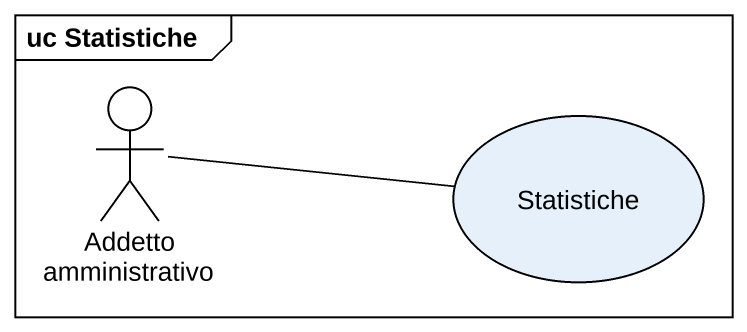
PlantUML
@startuml
mainframe uc Statistiche
actor "Addetto amministrativo" as Addetto_amministrativo
usecase Statistiche
Addetto_amministrativo -right- Statistiche
@enduml
